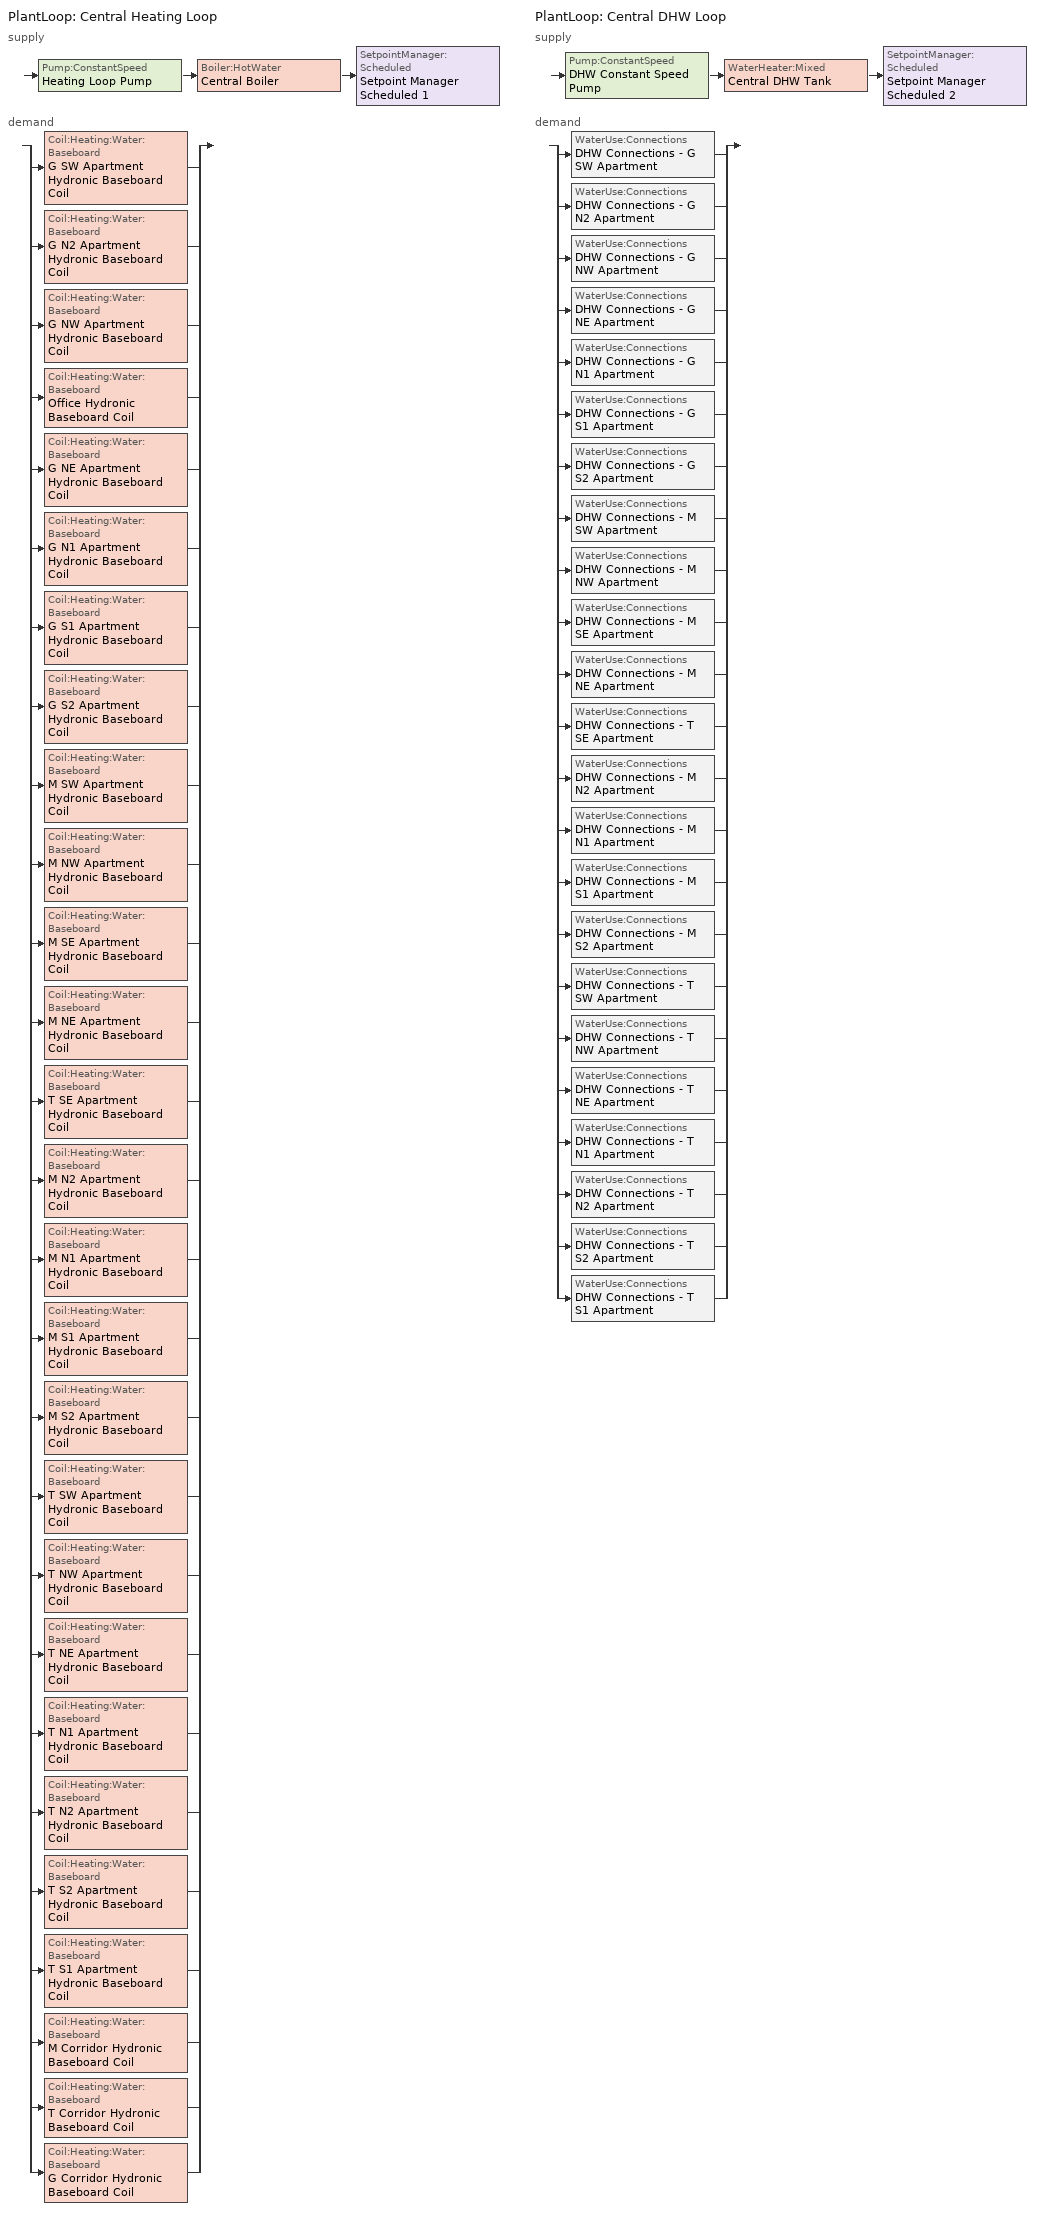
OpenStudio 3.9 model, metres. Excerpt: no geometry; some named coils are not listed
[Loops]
PlantLoop 'Central Heating Loop'
 supply: Pump:ConstantSpeed 'Heating Loop Pump' > Boiler:HotWater 'Central Boiler' > SetpointManager:Scheduled 'Setpoint Manager Scheduled 1'
 demand: split
  | Coil:Heating:Water:Baseboard 'G SW Apartment Hydronic Baseboard Coil'
  | Coil:Heating:Water:Baseboard 'G N2 Apartment Hydronic Baseboard Coil'
  | Coil:Heating:Water:Baseboard 'G NW Apartment Hydronic Baseboard Coil'
  | Coil:Heating:Water:Baseboard 'Office Hydronic Baseboard Coil'
  | Coil:Heating:Water:Baseboard 'G NE Apartment Hydronic Baseboard Coil'
  | Coil:Heating:Water:Baseboard 'G N1 Apartment Hydronic Baseboard Coil'
  | Coil:Heating:Water:Baseboard 'G S1 Apartment Hydronic Baseboard Coil'
  | Coil:Heating:Water:Baseboard 'G S2 Apartment Hydronic Baseboard Coil'
  | Coil:Heating:Water:Baseboard 'M SW Apartment Hydronic Baseboard Coil'
  | Coil:Heating:Water:Baseboard 'M NW Apartment Hydronic Baseboard Coil'
  | Coil:Heating:Water:Baseboard 'M SE Apartment Hydronic Baseboard Coil'
  | Coil:Heating:Water:Baseboard 'M NE Apartment Hydronic Baseboard Coil'
  | Coil:Heating:Water:Baseboard 'T SE Apartment Hydronic Baseboard Coil'
  | Coil:Heating:Water:Baseboard 'M N2 Apartment Hydronic Baseboard Coil'
  | Coil:Heating:Water:Baseboard 'M N1 Apartment Hydronic Baseboard Coil'
  | Coil:Heating:Water:Baseboard 'M S1 Apartment Hydronic Baseboard Coil'
  | Coil:Heating:Water:Baseboard 'M S2 Apartment Hydronic Baseboard Coil'
  | Coil:Heating:Water:Baseboard 'T SW Apartment Hydronic Baseboard Coil'
  | Coil:Heating:Water:Baseboard 'T NW Apartment Hydronic Baseboard Coil'
  | Coil:Heating:Water:Baseboard 'T NE Apartment Hydronic Baseboard Coil'
  | Coil:Heating:Water:Baseboard 'T N1 Apartment Hydronic Baseboard Coil'
  | Coil:Heating:Water:Baseboard 'T N2 Apartment Hydronic Baseboard Coil'
  | Coil:Heating:Water:Baseboard 'T S2 Apartment Hydronic Baseboard Coil'
  | Coil:Heating:Water:Baseboard 'T S1 Apartment Hydronic Baseboard Coil'
  | Coil:Heating:Water:Baseboard 'M Corridor Hydronic Baseboard Coil'
  | Coil:Heating:Water:Baseboard 'T Corridor Hydronic Baseboard Coil'
  | Coil:Heating:Water:Baseboard 'G Corridor Hydronic Baseboard Coil'
PlantLoop 'Central DHW Loop'
 supply: Pump:ConstantSpeed 'DHW Constant Speed Pump' > WaterHeater:Mixed 'Central DHW Tank' > SetpointManager:Scheduled 'Setpoint Manager Scheduled 2'
 demand: split
  | WaterUse:Connections 'DHW Connections - G SW Apartment'
  | WaterUse:Connections 'DHW Connections - G N2 Apartment'
  | WaterUse:Connections 'DHW Connections - G NW Apartment'
  | WaterUse:Connections 'DHW Connections - G NE Apartment'
  | WaterUse:Connections 'DHW Connections - G N1 Apartment'
  | WaterUse:Connections 'DHW Connections - G S1 Apartment'
  | WaterUse:Connections 'DHW Connections - G S2 Apartment'
  | WaterUse:Connections 'DHW Connections - M SW Apartment'
  | WaterUse:Connections 'DHW Connections - M NW Apartment'
  | WaterUse:Connections 'DHW Connections - M SE Apartment'
  | WaterUse:Connections 'DHW Connections - M NE Apartment'
  | WaterUse:Connections 'DHW Connections - T SE Apartment'
  | WaterUse:Connections 'DHW Connections - M N2 Apartment'
  | WaterUse:Connections 'DHW Connections - M N1 Apartment'
  | WaterUse:Connections 'DHW Connections - M S1 Apartment'
  | WaterUse:Connections 'DHW Connections - M S2 Apartment'
  | WaterUse:Connections 'DHW Connections - T SW Apartment'
  | WaterUse:Connections 'DHW Connections - T NW Apartment'
  | WaterUse:Connections 'DHW Connections - T NE Apartment'
  | WaterUse:Connections 'DHW Connections - T N1 Apartment'
  | WaterUse:Connections 'DHW Connections - T N2 Apartment'
  | WaterUse:Connections 'DHW Connections - T S2 Apartment'
  | WaterUse:Connections 'DHW Connections - T S1 Apartment'
[Sizing:Zone] Zone Cooling Design Supply Air Temperature Input Method=SupplyAirTemperature; Zone Cooling Design Supply Air Temperature Difference {deltaC}=11.11; Zone Heating Design Supply Air Temperature Input Method=SupplyAirTemperature; Zone Heating Design Supply Air Temperature {C}=40; Zone Heating Design Supply Air Temperature Difference {deltaC}=11.11; Zone Cooling Design Supply Air Humidity Ratio {kg-H2O/kg-air}=0.0085; Zone Heating Design Supply Air Humidity Ratio {kg-H2O/kg-air}=0.008; Cooling Design Air Flow Method=DesignDay; Heating Design Air Flow Method=DesignDay; Account for Dedicated Outdoor Air System=No; Dedicated Outdoor Air Low Setpoint Temperature for Design {C}=autosize; Dedicated Outdoor Air High Setpoint Temperature for Design {C}=autosize; Zone Load Sizing Method=Sensible Load Only No Latent Load; Zone Latent Cooling Design Supply Air Humidity Ratio Input Method=HumidityRatioDifference; Zone Cooling Design Supply Air Humidity Ratio Difference {kgWater/kgDryAir}=0.005; Zone Latent Heating Design Supply Air Humidity Ratio Input Method=HumidityRatioDifference; Zone Humidification Design Supply Air Humidity Ratio Difference {kgWater/kgDryAir}=0.005; Sizing Option=Coincident
Name | Zone Cooling Design Supply Air Temperature {C} | Cooling Design Air Flow Rate {m3/s} | Cooling Minimum Air Flow Fraction | Heating Design Air Flow Rate {m3/s} | Dedicated Outdoor Air System Control Strategy
G SW Apartment; G NW Apartment; G N2 Apartment; Office; G NE Apartment; G N1 Apartment; G S1 Apartment; G S2 Apartment; M SW Apartment; M NW Apartment; M SE Apartment; M NE Apartment; M N1 Apartment; M N2 Apartment; M S1 Apartment; M S2 Apartment; T SW Apartment; T NW Apartment; T SE Apartment; T NE Apartment; T N1 Apartment; T N2 Apartment; T S1 Apartment; T S2 Apartment | 12.8 | 0 | 0 | 0
M Corridor; T Corridor; G Corridor | 14 |  |  |  | NeutralSupplyAir
[Zone equipment]
G SW Apartment: G SW Apartment Hydronic Baseboard, Window A/C - G SW Apartment
G NW Apartment: G NW Apartment Hydronic Baseboard, Window A/C - G NW Apartment
G N2 Apartment: G N2 Apartment Hydronic Baseboard, Window A/C - G N2 Apartment
Office: Office Hydronic Baseboard
G NE Apartment: G NE Apartment Hydronic Baseboard, Window A/C - G NE Apartment
G N1 Apartment: G N1 Apartment Hydronic Baseboard, Window A/C - G N1 Apartment
G S1 Apartment: G S1 Apartment Hydronic Baseboard, Window A/C - G S1 Apartment
G S2 Apartment: G S2 Apartment Hydronic Baseboard, Window A/C - G S2 Apartment
M SW Apartment: M SW Apartment Hydronic Baseboard, Window A/C - M SW Apartment
M NW Apartment: M NW Apartment Hydronic Baseboard, Window A/C - M NW Apartment
M SE Apartment: M SE Apartment Hydronic Baseboard, Window A/C - M SE Apartment
M NE Apartment: M NE Apartment Hydronic Baseboard, Window A/C - M NE Apartment
M N1 Apartment: M N1 Apartment Hydronic Baseboard, Window A/C - M N1 Apartment
M N2 Apartment: M N2 Apartment Hydronic Baseboard, Window A/C - M N2 Apartment
M S1 Apartment: M S1 Apartment Hydronic Baseboard, Window A/C - M S1 Apartment
M S2 Apartment: M S2 Apartment Hydronic Baseboard, Window A/C - M S2 Apartment
T SW Apartment: T SW Apartment Hydronic Baseboard, Window A/C - T SW Apartment
T NW Apartment: T NW Apartment Hydronic Baseboard, Window A/C - T NW Apartment
T SE Apartment: T SE Apartment Hydronic Baseboard, Window A/C - T SE Apartment
T NE Apartment: T NE Apartment Hydronic Baseboard, Window A/C - T NE Apartment
T N1 Apartment: T N1 Apartment Hydronic Baseboard, Window A/C - T N1 Apartment
T N2 Apartment: T N2 Apartment Hydronic Baseboard, Window A/C - T N2 Apartment
T S1 Apartment: T S1 Apartment Hydronic Baseboard, Window A/C - T S1 Apartment
T S2 Apartment: T S2 Apartment Hydronic Baseboard, Window A/C - T S2 Apartment
M Corridor: M Corridor Hydronic Baseboard
T Corridor: T Corridor Hydronic Baseboard
G Corridor: G Corridor Hydronic Baseboard
[Boiler:HotWater]
Central Boiler: Nominal Thermal Efficiency=0.8; Water Outlet Upper Temperature Limit {C}=99; Boiler Flow Mode=ConstantFlow; On Cycle Parasitic Electric Load {W}=0; Off Cycle Parasitic Fuel Load {W}=0; Sizing Factor=1
[PlantLoop] Glycol Concentration=0; Plant Loop Volume {m3}=Autocalculate; Load Distribution Scheme=Optimal
Name | Fluid Type | Maximum Loop Temperature {C}
Central Heating Loop | Water | 82.2
Central DHW Loop |  | 60
[Sizing:Plant] Loop Type=Heating; Design Loop Exit Temperature {C}=82; Loop Design Temperature Difference {deltaC}=11; Sizing Option=NonCoincident; Zone Timesteps in Averaging Window=1; Coincident Sizing Factor Mode=None
Central Heating Loop; Central DHW Loop
[Pump:ConstantSpeed] Rated Flow Rate {m3/s}=autosize; Rated Pump Head {Pa}=180000; Rated Power Consumption {W}=autosize; Motor Efficiency=0.85; Fraction of Motor Inefficiencies to Fluid Stream=0; Pump Control Type=Intermittent; Design Power Sizing Method=PowerPerFlowPerPressure; Design Electric Power per Unit Flow Rate {W/(m3/s)}=348701.1; Design Shaft Power per Unit Flow Rate per Unit Head {W-s/m3-Pa}=1.28205
Heating Loop Pump; DHW Constant Speed Pump
[Coil:Heating:Water:Baseboard] Heating Design Capacity Method=HeatingDesignCapacity; Heating Design Capacity {W}=autosize; Heating Design Capacity Per Floor Area {W/m2}=0; Fraction of Autosized Heating Design Capacity=0.8
G SW Apartment Hydronic Baseboard Coil; G N2 Apartment Hydronic Baseboard Coil; G NW Apartment Hydronic Baseboard Coil; Office Hydronic Baseboard Coil; G NE Apartment Hydronic Baseboard Coil; G N1 Apartment Hydronic Baseboard Coil; G S1 Apartment Hydronic Baseboard Coil; G S2 Apartment Hydronic Baseboard Coil; M SW Apartment Hydronic Baseboard Coil; M NW Apartment Hydronic Baseboard Coil; M SE Apartment Hydronic Baseboard Coil; M NE Apartment Hydronic Baseboard Coil; T SE Apartment Hydronic Baseboard Coil; M N2 Apartment Hydronic Baseboard Coil; M N1 Apartment Hydronic Baseboard Coil; M S1 Apartment Hydronic Baseboard Coil; M S2 Apartment Hydronic Baseboard Coil; T SW Apartment Hydronic Baseboard Coil; T NW Apartment Hydronic Baseboard Coil; T NE Apartment Hydronic Baseboard Coil; T N1 Apartment Hydronic Baseboard Coil; T N2 Apartment Hydronic Baseboard Coil; T S2 Apartment Hydronic Baseboard Coil; T S1 Apartment Hydronic Baseboard Coil; M Corridor Hydronic Baseboard Coil; T Corridor Hydronic Baseboard Coil; G Corridor Hydronic Baseboard Coil
[ZoneHVAC:Baseboard:Convective:Water] Availability Schedule=Always On Discrete
Name | Heating Coil
G SW Apartment Hydronic Baseboard | G SW Apartment Hydronic Baseboard Coil
G N2 Apartment Hydronic Baseboard | G N2 Apartment Hydronic Baseboard Coil
G NW Apartment Hydronic Baseboard | G NW Apartment Hydronic Baseboard Coil
Office Hydronic Baseboard | Office Hydronic Baseboard Coil
G NE Apartment Hydronic Baseboard | G NE Apartment Hydronic Baseboard Coil
G N1 Apartment Hydronic Baseboard | G N1 Apartment Hydronic Baseboard Coil
G S1 Apartment Hydronic Baseboard | G S1 Apartment Hydronic Baseboard Coil
G S2 Apartment Hydronic Baseboard | G S2 Apartment Hydronic Baseboard Coil
M SW Apartment Hydronic Baseboard | M SW Apartment Hydronic Baseboard Coil
M NW Apartment Hydronic Baseboard | M NW Apartment Hydronic Baseboard Coil
M SE Apartment Hydronic Baseboard | M SE Apartment Hydronic Baseboard Coil
M NE Apartment Hydronic Baseboard | M NE Apartment Hydronic Baseboard Coil
T SE Apartment Hydronic Baseboard | T SE Apartment Hydronic Baseboard Coil
M N2 Apartment Hydronic Baseboard | M N2 Apartment Hydronic Baseboard Coil
M N1 Apartment Hydronic Baseboard | M N1 Apartment Hydronic Baseboard Coil
M S1 Apartment Hydronic Baseboard | M S1 Apartment Hydronic Baseboard Coil
M S2 Apartment Hydronic Baseboard | M S2 Apartment Hydronic Baseboard Coil
T SW Apartment Hydronic Baseboard | T SW Apartment Hydronic Baseboard Coil
T NW Apartment Hydronic Baseboard | T NW Apartment Hydronic Baseboard Coil
T NE Apartment Hydronic Baseboard | T NE Apartment Hydronic Baseboard Coil
T N1 Apartment Hydronic Baseboard | T N1 Apartment Hydronic Baseboard Coil
T N2 Apartment Hydronic Baseboard | T N2 Apartment Hydronic Baseboard Coil
T S2 Apartment Hydronic Baseboard | T S2 Apartment Hydronic Baseboard Coil
T S1 Apartment Hydronic Baseboard | T S1 Apartment Hydronic Baseboard Coil
M Corridor Hydronic Baseboard | M Corridor Hydronic Baseboard Coil
T Corridor Hydronic Baseboard | T Corridor Hydronic Baseboard Coil
G Corridor Hydronic Baseboard | G Corridor Hydronic Baseboard Coil
[SetpointManager:Scheduled] Control Variable=Temperature
Name | Schedule
Setpoint Manager Scheduled 1 | Heating Loop Temp Schedule
Setpoint Manager Scheduled 2 | DHW Loop Temp Schedule
[WaterHeater:Mixed]
Central DHW Tank: Tank Volume {m3}=0.95; Setpoint Temperature Schedule=DHW Temp Setpoint; Deadband Temperature Difference {deltaC}=2; Maximum Temperature Limit {C}=82.22; Heater Control Type=Cycle; Heater Maximum Capacity {W}=845000; Heater Fuel Type=NaturalGas; Heater Thermal Efficiency=0.8; Off Cycle Parasitic Fuel Consumption Rate {W}=20; Off Cycle Parasitic Fuel Type=NaturalGas; Off Cycle Parasitic Heat Fraction to Tank=0.8; On Cycle Parasitic Fuel Type=NaturalGas; Ambient Temperature Indicator=Schedule; Ambient Temperature Schedule=Schedule Ruleset 3; Off Cycle Loss Coefficient to Ambient Temperature {W/K}=6; On Cycle Loss Coefficient to Ambient Temperature {W/K}=6; Use Side Effectiveness=1; Source Side Effectiveness=1; Use Side Design Flow Rate {m3/s}=autosize; Source Side Design Flow Rate {m3/s}=autosize; Indirect Water Heating Recovery Time {hr}=1.5; Source Side Flow Control Mode=IndirectHeatPrimarySetpoint
[WaterHeater:Sizing]
Central DHW Tank: Design Mode=PeakDraw; Time Storage Can Meet Peak Draw {hr}=0.538503; Time for Tank Recovery {hr}=0; Nominal Tank Volume for Autosizing Plant Connections {m3}=1
[WaterUse:Equipment:Definition] Peak Flow Rate {m3/s}=2.21e-05
DHW Definition - G SW Apartment; DHW Definition - G N2 Apartment; DHW Definition - G NW Apartment; DHW Definition - G NE Apartment; DHW Definition - G N1 Apartment; DHW Definition - G S1 Apartment; DHW Definition - G S2 Apartment; DHW Definition - M SW Apartment; DHW Definition - M NW Apartment; DHW Definition - M SE Apartment; DHW Definition - M NE Apartment; DHW Definition - T SE Apartment; DHW Definition - M N2 Apartment; DHW Definition - M N1 Apartment; DHW Definition - M S1 Apartment; DHW Definition - M S2 Apartment; DHW Definition - T SW Apartment; DHW Definition - T NW Apartment; DHW Definition - T NE Apartment; DHW Definition - T N1 Apartment; DHW Definition - T N2 Apartment; DHW Definition - T S2 Apartment; DHW Definition - T S1 Apartment
[WaterUse:Equipment] Flow Rate Fraction Schedule=Residential DHW Fraction Schedule
Name | Water Use Equipment Definition | Space
DHW Equipment - G SW Apartment | DHW Definition - G SW Apartment | G SW Apartment Space
DHW Equipment - G N2 Apartment | DHW Definition - G N2 Apartment | G N2 Apartment Space
DHW Equipment - G NW Apartment | DHW Definition - G NW Apartment | G NW Apartment Space
DHW Equipment - G NE Apartment | DHW Definition - G NE Apartment | G NE Apartment Space
DHW Equipment - G N1 Apartment | DHW Definition - G N1 Apartment | G N1 Apartment Space
DHW Equipment - G S1 Apartment | DHW Definition - G S1 Apartment | G S1 Apartment Space
DHW Equipment - G S2 Apartment | DHW Definition - G S2 Apartment | G S2 Apartment Space
DHW Equipment - M SW Apartment | DHW Definition - M SW Apartment | M SW Apartment Space
DHW Equipment - M NW Apartment | DHW Definition - M NW Apartment | M NW Apartment Space
DHW Equipment - M SE Apartment | DHW Definition - M SE Apartment | M SE Apartment Space
DHW Equipment - M NE Apartment | DHW Definition - M NE Apartment | M NE Apartment Space
DHW Equipment - T SE Apartment | DHW Definition - T SE Apartment | T SE Apartment Space
DHW Equipment - M N2 Apartment | DHW Definition - M N2 Apartment | M N2 Apartment Space
DHW Equipment - M N1 Apartment | DHW Definition - M N1 Apartment | M N1 Apartment Space
DHW Equipment - M S1 Apartment | DHW Definition - M S1 Apartment | M S1 Apartment Space
DHW Equipment - M S2 Apartment | DHW Definition - M S2 Apartment | M S2 Apartment Space
DHW Equipment - T SW Apartment | DHW Definition - T SW Apartment | T SW Apartment Space
DHW Equipment - T NW Apartment | DHW Definition - T NW Apartment | T NW Apartment Space
DHW Equipment - T NE Apartment | DHW Definition - T NE Apartment | T NE Apartment Space
DHW Equipment - T N1 Apartment | DHW Definition - T N1 Apartment | T N1 Apartment Space
DHW Equipment - T N2 Apartment | DHW Definition - T N2 Apartment | T N2 Apartment Space
DHW Equipment - T S2 Apartment | DHW Definition - T S2 Apartment | T S2 Apartment Space
DHW Equipment - T S1 Apartment | DHW Definition - T S1 Apartment | T S1 Apartment Space
[WaterUse:Connections] Drain Water Heat Exchanger Type=None; Drain Water Heat Exchanger Destination=Plant
Name | Water Use Equipment Name 1
DHW Connections - G SW Apartment | DHW Equipment - G SW Apartment
DHW Connections - G N2 Apartment | DHW Equipment - G N2 Apartment
DHW Connections - G NW Apartment | DHW Equipment - G NW Apartment
DHW Connections - G NE Apartment | DHW Equipment - G NE Apartment
DHW Connections - G N1 Apartment | DHW Equipment - G N1 Apartment
DHW Connections - G S1 Apartment | DHW Equipment - G S1 Apartment
DHW Connections - G S2 Apartment | DHW Equipment - G S2 Apartment
DHW Connections - M SW Apartment | DHW Equipment - M SW Apartment
DHW Connections - M NW Apartment | DHW Equipment - M NW Apartment
DHW Connections - M SE Apartment | DHW Equipment - M SE Apartment
DHW Connections - M NE Apartment | DHW Equipment - M NE Apartment
DHW Connections - T SE Apartment | DHW Equipment - T SE Apartment
DHW Connections - M N2 Apartment | DHW Equipment - M N2 Apartment
DHW Connections - M N1 Apartment | DHW Equipment - M N1 Apartment
DHW Connections - M S1 Apartment | DHW Equipment - M S1 Apartment
DHW Connections - M S2 Apartment | DHW Equipment - M S2 Apartment
DHW Connections - T SW Apartment | DHW Equipment - T SW Apartment
DHW Connections - T NW Apartment | DHW Equipment - T NW Apartment
DHW Connections - T NE Apartment | DHW Equipment - T NE Apartment
DHW Connections - T N1 Apartment | DHW Equipment - T N1 Apartment
DHW Connections - T N2 Apartment | DHW Equipment - T N2 Apartment
DHW Connections - T S2 Apartment | DHW Equipment - T S2 Apartment
DHW Connections - T S1 Apartment | DHW Equipment - T S1 Apartment
[Coil:Cooling:DX:SingleSpeed] Availability Schedule=Always On Discrete; Rated Total Cooling Capacity {W}=autosize; Rated Sensible Heat Ratio=autosize; Rated COP {W/W}=3; Rated Air Flow Rate {m3/s}=autosize; Rated Evaporator Fan Power Per Volume Flow Rate 2017 {W/(m3/s)}=773.3; Rated Evaporator Fan Power Per Volume Flow Rate 2023 {W/(m3/s)}=934.4; Minimum Outdoor Dry-Bulb Temperature for Compressor Operation {C}=-25; Nominal Time for Condensate Removal to Begin {s}=0; Ratio of Initial Moisture Evaporation Rate and Steady State Latent Capacity=0; Maximum Cycling Rate {cycles/hr}=0; Latent Capacity Time Constant {s}=0; Condenser Type=AirCooled; Evaporative Condenser Effectiveness=0.9; Evaporative Condenser Air Flow Rate {m3/s}=autosize; Evaporative Condenser Pump Rated Power Consumption {W}=autosize; Crankcase Heater Capacity {W}=0; Maximum Outdoor Dry-Bulb Temperature for Crankcase Heater Operation {C}=10; Basin Heater Capacity {W/K}=0; Basin Heater Setpoint Temperature {C}=2
Name | Total Cooling Capacity Function of Temperature Curve | Total Cooling Capacity Function of Flow Fraction Curve | Energy Input Ratio Function of Temperature Curve | Energy Input Ratio Function of Flow Fraction Curve | Part Load Fraction Correlation Curve
Coil Cooling DX Single Speed 9 | Curve Biquadratic 17 | Curve Quadratic 25 | Curve Biquadratic 18 | Curve Quadratic 26 | Curve Quadratic 27
Coil Cooling DX Single Speed 10 | Curve Biquadratic 19 | Curve Quadratic 28 | Curve Biquadratic 20 | Curve Quadratic 29 | Curve Quadratic 30
Coil Cooling DX Single Speed 11 | Curve Biquadratic 21 | Curve Quadratic 31 | Curve Biquadratic 22 | Curve Quadratic 32 | Curve Quadratic 33
Coil Cooling DX Single Speed 12 | Curve Biquadratic 23 | Curve Quadratic 34 | Curve Biquadratic 24 | Curve Quadratic 35 | Curve Quadratic 36
Coil Cooling DX Single Speed 13 | Curve Biquadratic 25 | Curve Quadratic 37 | Curve Biquadratic 26 | Curve Quadratic 38 | Curve Quadratic 39
Coil Cooling DX Single Speed 14 | Curve Biquadratic 27 | Curve Quadratic 40 | Curve Biquadratic 28 | Curve Quadratic 41 | Curve Quadratic 42
Coil Cooling DX Single Speed 15 | Curve Biquadratic 29 | Curve Quadratic 43 | Curve Biquadratic 30 | Curve Quadratic 44 | Curve Quadratic 45
Coil Cooling DX Single Speed 16 | Curve Biquadratic 31 | Curve Quadratic 46 | Curve Biquadratic 32 | Curve Quadratic 47 | Curve Quadratic 48
Coil Cooling DX Single Speed 17 | Curve Biquadratic 33 | Curve Quadratic 49 | Curve Biquadratic 34 | Curve Quadratic 50 | Curve Quadratic 51
Coil Cooling DX Single Speed 18 | Curve Biquadratic 35 | Curve Quadratic 52 | Curve Biquadratic 36 | Curve Quadratic 53 | Curve Quadratic 54
Coil Cooling DX Single Speed 19 | Curve Biquadratic 37 | Curve Quadratic 55 | Curve Biquadratic 38 | Curve Quadratic 56 | Curve Quadratic 57
Coil Cooling DX Single Speed 20 | Curve Biquadratic 39 | Curve Quadratic 58 | Curve Biquadratic 40 | Curve Quadratic 59 | Curve Quadratic 60
Coil Cooling DX Single Speed 21 | Curve Biquadratic 41 | Curve Quadratic 61 | Curve Biquadratic 42 | Curve Quadratic 62 | Curve Quadratic 63
Coil Cooling DX Single Speed 22 | Curve Biquadratic 43 | Curve Quadratic 64 | Curve Biquadratic 44 | Curve Quadratic 65 | Curve Quadratic 66
Coil Cooling DX Single Speed 23 | Curve Biquadratic 45 | Curve Quadratic 67 | Curve Biquadratic 46 | Curve Quadratic 68 | Curve Quadratic 69
[Coil:Heating:Electric] Availability Schedule=Always On Discrete; Nominal Capacity {W}=1e-06
Coil Heating Electric 1; Coil Heating Electric 2; Coil Heating Electric 3; Coil Heating Electric 4; Coil Heating Electric 5; Coil Heating Electric 6; Coil Heating Electric 7; Coil Heating Electric 8; Coil Heating Electric 9; Coil Heating Electric 10; Coil Heating Electric 11; Coil Heating Electric 12; Coil Heating Electric 13; Coil Heating Electric 14; Coil Heating Electric 15; Coil Heating Electric 16; Coil Heating Electric 17; Coil Heating Electric 18; Coil Heating Electric 19; Coil Heating Electric 20; Coil Heating Electric 21; Coil Heating Electric 22; Coil Heating Electric 23
[ZoneHVAC:PackagedTerminalAirConditioner] Availability Schedule=Always On Schedule; Supply Air Flow Rate During Cooling Operation {m3/s}=Autosize; Supply Air Flow Rate During Heating Operation {m3/s}=Autosize; Supply Air Flow Rate When No Cooling or Heating is Needed {m3/s}=Autosize; No Load Supply Air Flow Rate Control Set To Low Speed=Yes; Outdoor Air Flow Rate During Cooling Operation {m3/s}=Autosize; Outdoor Air Flow Rate During Heating Operation {m3/s}=Autosize; Outdoor Air Flow Rate When No Cooling or Heating is Needed {m3/s}=Autosize; Fan Placement=DrawThrough; Supply Air Fan Operating Mode Schedule=Always Off Discrete
Name | Supply Air Fan | Heating Coil | Cooling Coil
Window A/C - G SW Apartment | Fan On Off 1 | Coil Heating Electric 1 | Coil Cooling DX Single Speed 1
Window A/C - G N2 Apartment | Fan On Off 2 | Coil Heating Electric 2 | Coil Cooling DX Single Speed 2
Window A/C - G NW Apartment | Fan On Off 3 | Coil Heating Electric 3 | Coil Cooling DX Single Speed 3
Window A/C - G NE Apartment | Fan On Off 4 | Coil Heating Electric 4 | Coil Cooling DX Single Speed 4
Window A/C - G N1 Apartment | Fan On Off 5 | Coil Heating Electric 5 | Coil Cooling DX Single Speed 5
Window A/C - G S1 Apartment | Fan On Off 6 | Coil Heating Electric 6 | Coil Cooling DX Single Speed 6
Window A/C - G S2 Apartment | Fan On Off 7 | Coil Heating Electric 7 | Coil Cooling DX Single Speed 7
Window A/C - M SW Apartment | Fan On Off 8 | Coil Heating Electric 8 | Coil Cooling DX Single Speed 8
Window A/C - M NW Apartment | Fan On Off 9 | Coil Heating Electric 9 | Coil Cooling DX Single Speed 9
Window A/C - M SE Apartment | Fan On Off 10 | Coil Heating Electric 10 | Coil Cooling DX Single Speed 10
Window A/C - M NE Apartment | Fan On Off 11 | Coil Heating Electric 11 | Coil Cooling DX Single Speed 11
Window A/C - T SE Apartment | Fan On Off 12 | Coil Heating Electric 12 | Coil Cooling DX Single Speed 12
Window A/C - M N2 Apartment | Fan On Off 13 | Coil Heating Electric 13 | Coil Cooling DX Single Speed 13
Window A/C - M N1 Apartment | Fan On Off 14 | Coil Heating Electric 14 | Coil Cooling DX Single Speed 14
Window A/C - M S1 Apartment | Fan On Off 15 | Coil Heating Electric 15 | Coil Cooling DX Single Speed 15
Window A/C - M S2 Apartment | Fan On Off 16 | Coil Heating Electric 16 | Coil Cooling DX Single Speed 16
Window A/C - T SW Apartment | Fan On Off 17 | Coil Heating Electric 17 | Coil Cooling DX Single Speed 17
Window A/C - T NW Apartment | Fan On Off 18 | Coil Heating Electric 18 | Coil Cooling DX Single Speed 18
Window A/C - T NE Apartment | Fan On Off 19 | Coil Heating Electric 19 | Coil Cooling DX Single Speed 19
Window A/C - T N1 Apartment | Fan On Off 20 | Coil Heating Electric 20 | Coil Cooling DX Single Speed 20
Window A/C - T N2 Apartment | Fan On Off 21 | Coil Heating Electric 21 | Coil Cooling DX Single Speed 21
Window A/C - T S2 Apartment | Fan On Off 22 | Coil Heating Electric 22 | Coil Cooling DX Single Speed 22
Window A/C - T S1 Apartment | Fan On Off 23 | Coil Heating Electric 23 | Coil Cooling DX Single Speed 23
[Schedule:Constant]
Name | Value
Always On Schedule; Always On Discrete | 1
DHW Temp Setpoint | 60
Always Off Discrete | 0
[Schedule:Ruleset]
Name | Default Day Schedule
Heating Loop Temp Schedule | Heating Default Schedule
Schedule Ruleset 3 | Schedule Day 29
Residential DHW Fraction Schedule | Typical Day
DHW Loop Temp Schedule | DHW Default Schedule
[Schedule:Day]
Heating Default Schedule: 24, 0, 82.2
Schedule Day 29: 24, 0, 22
Typical Day: 6, 0, 0.01, 9, 0, 0.3, 17, 0, 0.1, 22, 0, 0.2, 24, 0, 0.01
DHW Default Schedule: 24, 0, 60
[Curve:Biquadratic] Minimum Value of x=17; Maximum Value of x=22; Minimum Value of y=13; Maximum Value of y=46
Name | Coefficient1 Constant | Coefficient2 x | Coefficient3 x**2 | Coefficient4 y | Coefficient5 y**2 | Coefficient6 x*y
Curve Biquadratic 17; Curve Biquadratic 19; Curve Biquadratic 21; Curve Biquadratic 23; Curve Biquadratic 25; Curve Biquadratic 27; Curve Biquadratic 29; Curve Biquadratic 31; Curve Biquadratic 33; Curve Biquadratic 35; Curve Biquadratic 37; Curve Biquadratic 39; Curve Biquadratic 41; Curve Biquadratic 43; Curve Biquadratic 45 | 0.942588 | 0.00954335 | 0.00068377 | -0.0110427 | 5.249e-06 | -9.72e-06
Curve Biquadratic 18; Curve Biquadratic 20; Curve Biquadratic 22; Curve Biquadratic 24; Curve Biquadratic 26; Curve Biquadratic 28; Curve Biquadratic 30; Curve Biquadratic 32; Curve Biquadratic 34; Curve Biquadratic 36; Curve Biquadratic 38; Curve Biquadratic 40; Curve Biquadratic 42; Curve Biquadratic 44; Curve Biquadratic 46 | 0.342414 | 0.034885 | -0.0006237 | 0.00497722 | 0.000437951 | -0.000728028
[Curve:Quadratic]
Name | Coefficient1 Constant | Coefficient2 x | Coefficient3 x**2 | Minimum Value of x | Maximum Value of x
Curve Quadratic 25; Curve Quadratic 28; Curve Quadratic 31; Curve Quadratic 34; Curve Quadratic 37; Curve Quadratic 40; Curve Quadratic 43; Curve Quadratic 46; Curve Quadratic 49; Curve Quadratic 52; Curve Quadratic 55; Curve Quadratic 58; Curve Quadratic 61; Curve Quadratic 64; Curve Quadratic 67 | 0.8 | 0.2 | 0 | 0.5 | 1.5
Curve Quadratic 26; Curve Quadratic 29; Curve Quadratic 32; Curve Quadratic 35; Curve Quadratic 38; Curve Quadratic 41; Curve Quadratic 44; Curve Quadratic 47; Curve Quadratic 50; Curve Quadratic 53; Curve Quadratic 56; Curve Quadratic 59; Curve Quadratic 62; Curve Quadratic 65; Curve Quadratic 68 | 1.1552 | -0.1808 | 0.0256 | 0.5 | 1.5
Curve Quadratic 27; Curve Quadratic 30; Curve Quadratic 33; Curve Quadratic 36; Curve Quadratic 39; Curve Quadratic 42; Curve Quadratic 45; Curve Quadratic 48; Curve Quadratic 51; Curve Quadratic 54; Curve Quadratic 57; Curve Quadratic 60; Curve Quadratic 63; Curve Quadratic 66; Curve Quadratic 69 | 0.85 | 0.15 | 0 | 0 | 1
